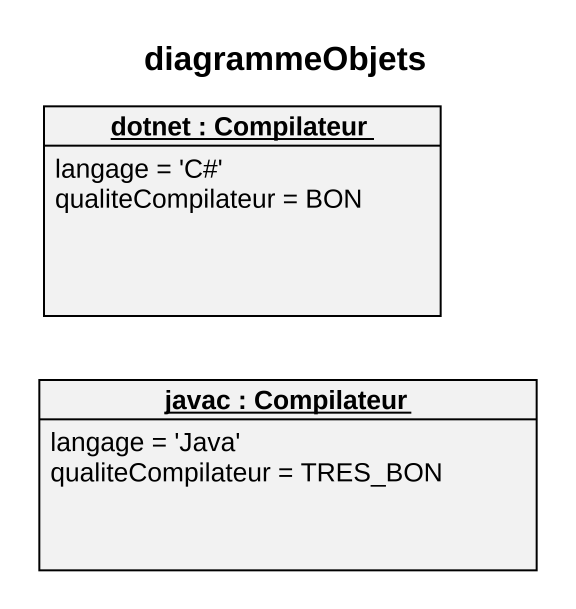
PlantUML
@startuml
title diagrammeObjets
hide circle
hide empty members
object "dotnet : Compilateur" as dotnet {
  langage = 'C#'
  qualiteCompilateur = BON
}
object "javac : Compilateur" as javac {
  langage = 'Java'
  qualiteCompilateur = TRES_BON
}
@enduml
